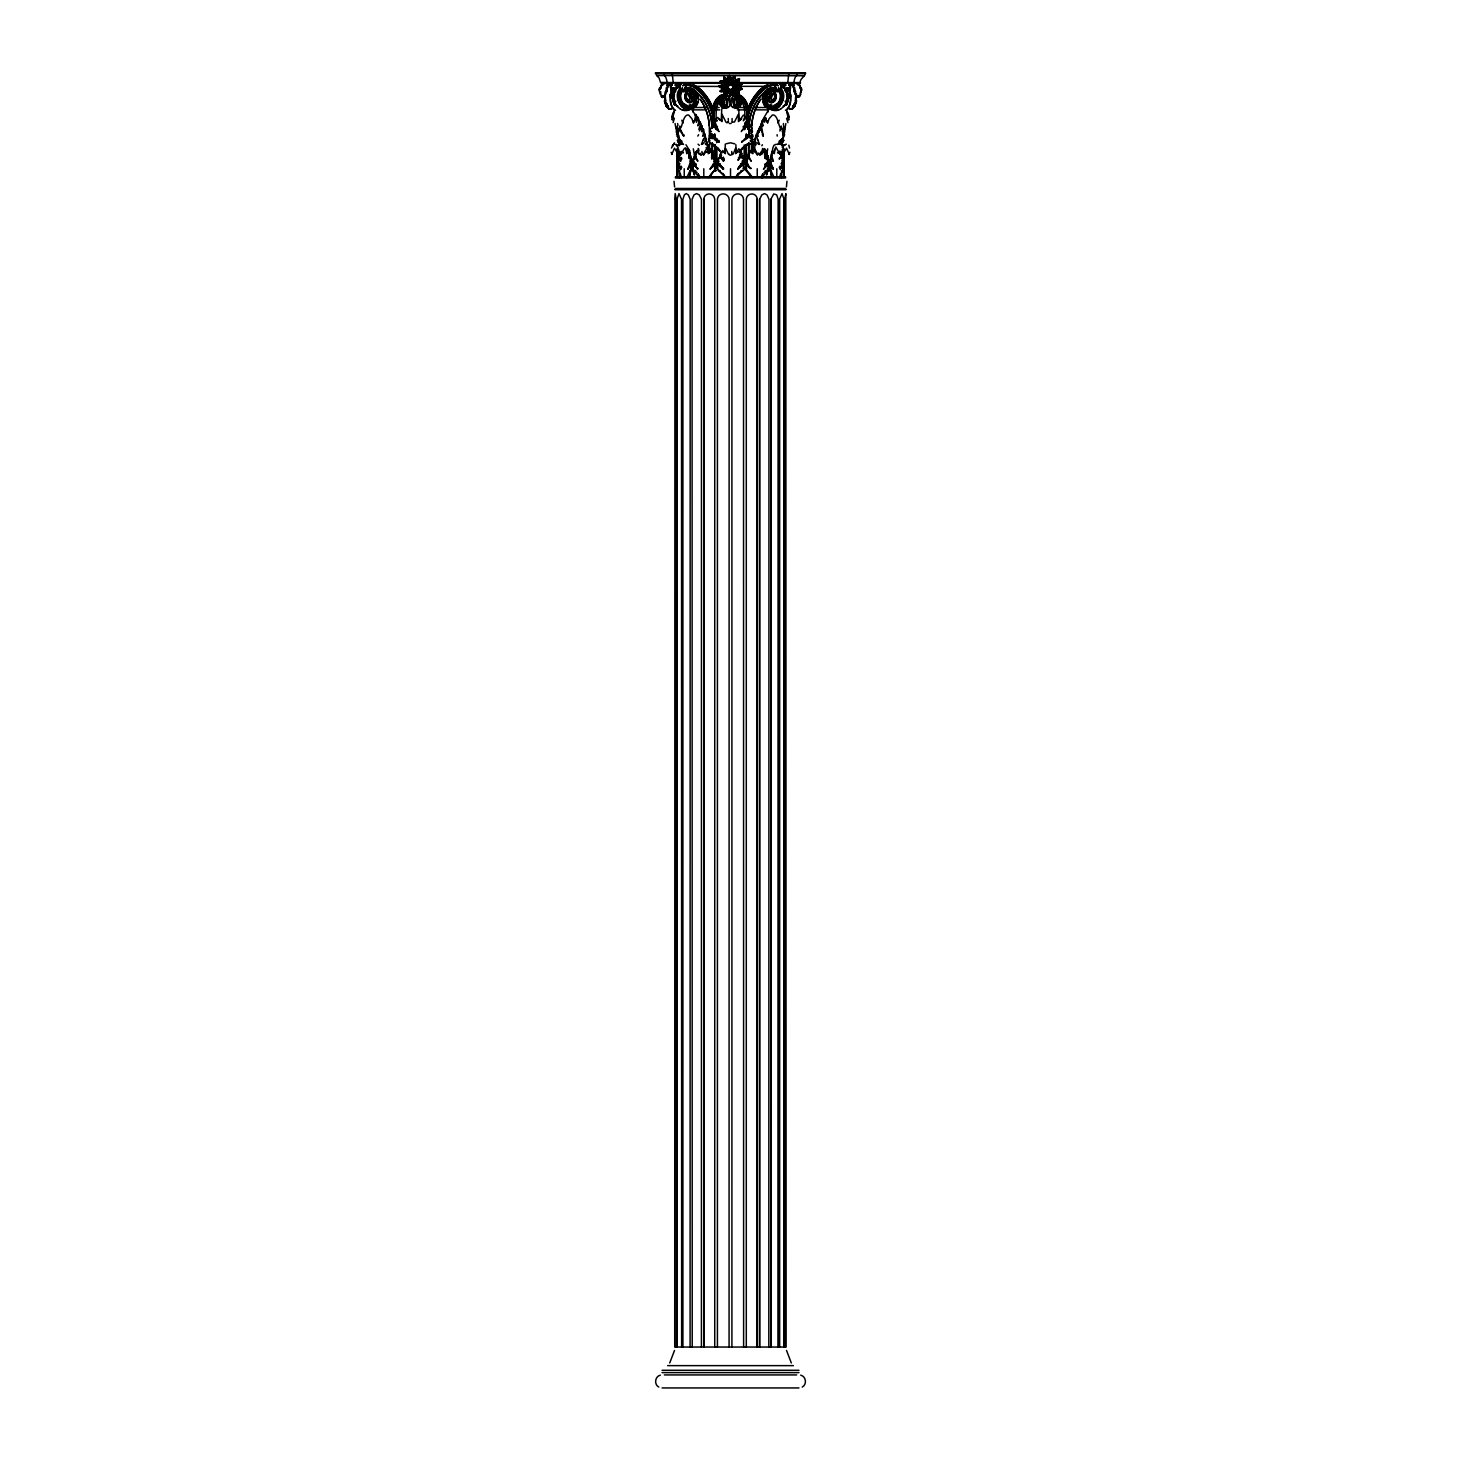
<?xml version="1.0" encoding="UTF-8"?>
<svg xmlns="http://www.w3.org/2000/svg" width="1461" height="1461" viewBox="0 0 1461 1461"><rect width="100%" height="100%" fill="white"/><g stroke="black" fill="none" stroke-linecap="round" stroke-linejoin="round"><path stroke-width="1.5" d="M677.009 170.645L676.991 162.993M679.274 164.947L678.087 164.216L678.671 166.244L677.009 166.298L677.356 169.111M677.228 163.833L676.954 154.227M678.324 161.075L677.356 155.25L677.1 160.637L677.009 149.077M677.977 154.939L677.356 148.785L676.954 153.131L677.009 150.976M677.831 97.686L679.895 89.011M680.516 95.969L681.83 101.74M720.693 120.259L717.68 117.428L716.219 118.944L717.041 120.806L714.265 120.112L715.744 123.655L713.79 122.797M724.619 152.565L722.738 150.593L721.844 151.743C723.067 154.647 720.675 150.593 720.437 153.478L721.533 155.268L720.328 154.629M724.966 152.802L725.295 144.182M731.687 152.857C733.02 160.6 736.983 138.338 735.668 153.715L736.088 152.291M736.435 152.601L738.773 148.785L739.704 149.862C738.152 156.126 739.723 149.186 741.384 151.798L739.503 155.268L740.91 154.227M732.509 122.03L734.463 122.03L738.353 114.287L738.462 121.573L739.12 120.66L738.809 109.666M739.668 120.259L743.448 115.035L744.927 116.46L743.32 120.806L746.443 117.373L747.63 119.035L744.617 123.655L746.881 122.249M784.009 162.993L783.991 170.645M784.046 154.227L783.772 163.833M782.822 156.656L783.991 155.25L783.9 160.637L783.991 149.077M711.58 152.875L711.379 149.077M781.745 164.947L783.863 163.76L783.991 177.566M787.917 122.596L786.566 118.231M787.333 89.998C787.041 90.692 791.862 91.513 790.255 85.359L789.634 84.848M789.269 154.482L789.543 152.857M677.009 152.948L676.991 151.542M735.887 144.749L736.088 152.802M787.388 93.084L786.621 87.806L787.333 91.386M674.745 199.28L675.201 193.582L676.279 199.28L676.279 1347.042M678.89 166.043L677.009 163.76L677.009 177.566M676.973 162.463L677.009 160.253L677.977 161.075M679.036 164.07L678.269 162.993L680.625 169.257L678.616 165.349M688.569 149.077L688.861 152.127L687.656 152.802M687.62 152.108L688.314 148.785L689.355 153.095L689.537 150.556L688.241 153.131L688.076 148.127L685.94 144.749M770.075 161.367L770.696 167.376M771.499 175.996L769.691 166.664L767.39 166.317M677.137 165.513C676.297 162.646 677.776 169.403 677.685 168.563M680.022 154.702L678.835 154.683L679.146 155.962M759.373 131.18L760.377 128.093L761.656 130.979M664.006 96.828C661.815 93.833 664.262 100.225 664.499 95.513M689.482 99.275C689.994 97.832 689.501 99.257 690.377 98.508C684.168 91.13 699.618 91.787 691.108 97.905A3.707 2.374 28.8 0 1 690.487 93.431L692.149 92.427L693.646 93.522M692.185 99.458L691.4 97.43L689.756 98.727M692.24 99.056L692.021 98.07M677.1 166.244L677.046 176.818M712.018 127.144L712.237 112.46A25.202 17.222 75.5 0 1 721.113 95.221M712.584 127.326L712.785 112.698A24.289 16.601 75.5 0 1 721.332 96.079L722.556 95.896M713.278 112.607L713.078 127.217L713.37 112.607A24.161 16.491 75.5 0 1 721.88 96.079M714.21 112.899L714.009 127.472L714.338 112.899A22.974 15.687 75.5 0 1 721.077 97.942C724.857 94.344 728.655 101.448 726.738 104.754M715.927 129.079L716 124.879M716.054 120.752L716.182 112.387A22.883 15.633 75.5 0 1 719.835 100.718M726.957 102.781L725.131 97.869M727.724 102.124L727.341 105.411M781.27 177.347L781.379 173.457M711.817 149.862C709.334 156.911 714.374 146.831 711.489 153.095M744.215 144.895L743.941 164.472L746.078 164.509L746.407 144.986M744.507 129.682L744.526 125.317M745.329 164.509L745.64 144.968M745.548 164.509L745.877 144.986M745.968 138.466L746.041 134.12M746.699 138.466L746.571 134.12M748.434 158.062L748.671 142.922M748.781 136.421L748.963 125.609A45.93 39.776 90 0 1 765.765 90.947L768.687 88.811M748.653 158.062L748.909 142.922M749.018 136.439L749.201 125.609A45.784 39.648 90 0 1 763.135 93.595L768.723 88.427L774.787 87.678M751.356 151.579L751.721 125.609A45.967 39.812 90 0 1 760.743 99.275M764.687 149.077C762.624 160.326 768.961 143.982 762.788 151.341M767.39 168.325L769.819 167.905L769.764 162.993M789.963 90.71L789.524 83.003M677.356 165.075L677.941 166.335L677.959 164.326M701.901 152.492L701.919 151.451M702.631 129.81L701.718 125.518L699.344 130.979M782.073 154.227L781.379 154.939M790.456 85.998L789.963 90.016M779.845 150.94L779.462 153.715L779.334 152.437M788.21 88.829L788.228 87.697L788.812 89.505M673.083 118.578L673.028 112.935M773.399 152.108C771.518 150.52 769.472 157.678 773.38 161.276L772.906 160.637M782.822 151.341C785.032 151.14 783.607 154.245 783.808 148.785M659.203 90.399L659.568 87.788M678.16 160.637L678.16 158.299L678.744 160.637M706.594 143.342L706.649 141.443M783.881 135.033L784.411 134.266M782.658 135.453C787.022 132.312 782.42 139.909 780.247 140.311M675 89.066L674.27 91.075L673.083 90.856M673.667 91.386L673.667 89.998M741.165 99.056C738.389 94.271 732.527 99.019 733.952 103.621M800.518 91.933L800.336 94.655L801.432 87.788M783.991 152.948L784.009 151.542M783.9 162.682L783.991 160.253L782.895 160.947M796.044 97.266L795.916 99.494M771.992 153.168L772.924 150.593M690.651 167.778C691.564 169.933 692.313 162.536 690.56 164.326M783.626 158.299L783.973 156.619L783.863 158.774M782.274 170.773C784.648 171.467 785.16 165.696 782.676 166.244M783.991 155.56L783.9 156.93M677.301 140.347L679.347 144.128C679.182 141.626 677.301 140.256 678.361 139.964L681.995 141.206M677.941 140.092L678.196 142.356L680.68 143.635L679.128 141.808L680.406 140.731M726.793 104.498C721.661 110.269 720.565 99.969 721.88 99.019M788.063 97.796L787.022 103.567M796.135 97.686L795.295 104.023L792.866 106.671L793.433 105.722M724.693 80.885L725.606 80.209M782.183 145.79C781.087 142.356 785.068 146.484 782.384 147.561M784.046 161.349L783.991 158.172M674.27 91.075L674.379 87.806C675.238 94.271 676.151 86.162 676.68 83.624L679.493 83.569L680.57 89.906M676.954 161.349L677.137 158.774M729.569 83.204L729.55 82.254M796.994 96.828C797.761 95.202 800.865 98.8 798.418 95.513M699.253 122.633L700.312 124.751L698.815 129.372M699.563 122.048L701.006 123.381L700.951 126.413M783.991 157.423L783.9 158.482M787.789 117.428L787.972 112.935M687.017 89.468L686.086 91.221L685.045 90.18M695.473 94.015L696.221 101.083M696.696 96.755L695.692 102.544M697.043 98.161L694.541 105.411M733.732 92.372L733.659 90.655M775.079 96.28L774.86 98.033M665.504 100.17L665.449 102.398M671.165 152.273L671.275 152.492M733.988 99.805C730.39 108.096 743.576 107.274 739.65 99.75M677.466 151.67L677.009 150.556L677.192 152.601M775.097 89.833L776.047 87.861L777.142 91.897L779.078 89.34M689.537 150.556L689.775 155.231M694.943 155.962L694.505 154.683L695.801 154.702M716.146 164.381L714.739 164.326M769.417 165.075L768.888 163.687L764.833 166.043M678.214 82.82L680.187 91.112L681.648 91.13L682.36 87.843L683.456 90.454M731.687 152.492L731.742 151.451M740.8 101.631L739.686 105.21M740.07 105.32L741.238 102.526L740.179 99.33M760.158 128.02L759.318 128.988M782.311 158.774L783.644 152.601M664.919 97.704L665.047 95.403M672.151 119.656L674.343 111.456M677.009 161.276L677.064 160.308M789.725 152.492L789.835 152.273M724.035 103.932L724.346 102.033M724.419 102.982L723.085 98.964L719.835 99.056M770.659 160.637L770.878 156.619M689.921 156.656L689.61 153.423M677.192 154.683L677.009 153.076L678.561 157.441M689.884 158.774L690.487 155.25L690.706 159.012L690.816 157.423M685.903 89.833L684.953 87.861L683.858 91.897L681.922 89.34M679.949 152.857L680.589 154.702L684.533 148.218L685.94 149.095L686.725 153.715L687.09 152.437M690.578 165.805L691.363 160.253L690.396 160.947M700.166 154.282L700.239 153.259C698.102 158.555 697.5 142.447 698.997 150.94M732.052 119.948L732.125 118.56M771.645 155.962L772.12 152.163M781.051 163.833L783.48 160.253M784.758 199.28L785.835 193.582L786.128 1347.042L674.726 1347.042L674.909 199.28M678.708 158.774L679.018 156.619L681.721 159.231M662.582 95.513L661.34 96.645L662.29 97.595L662.637 96.024M736.545 102.398L736.709 101.156M736.91 101.795L737.221 103.293L738.609 102.635M767.682 164.947L763.446 169.257L767.609 162.993M796.501 95.513C798.564 99.202 795.551 96.042 795.588 93.833M678.361 138.138L678.525 135.015L678.817 137.188M801.212 88.811L800.464 87.806M788.666 119.948L786.657 111.456M692.642 168.271L692.423 170.079L694.121 170.773M749.895 151.013L749.456 152.875M753.346 147.488L752.579 150.903M761.144 152.492L761.218 151.451M771.518 99.275C771.7 98.179 770.02 98.599 771.171 98.709C775.17 88.409 761.893 94.435 769.892 97.905A3.707 2.374 -28.8 0 0 770.513 93.431L768.851 92.427L767.354 93.522M782.384 152.492L782.457 151.451M783.059 164.326C786 166.864 782.95 161.988 782.11 166.043M689.245 150.556L688.642 155.268L689.336 154.227M783.991 150.976L783.973 152.163M720.109 101.649L720.602 99.841M722.647 101.083L722.793 99.878A1.863 1.26 -45.4 0 1 721.533 102.763L724.291 102.58M748.361 155.962L748.342 154.391L749.511 155.268L748.507 153.478C748.781 150.647 750.753 154.629 749.73 151.743L750.516 150.593L751.538 152.108M683.109 121.701L682.981 123.181L681.812 120.204M696.002 157.642L694.359 156.619L693.938 158.445M747.521 158.774L746.443 158.92L746.534 161.331M677.192 199.28L677.192 1347.042L677.009 199.28L678.981 193.582L681.52 199.28L681.648 1347.042M686.889 89.833L684.789 83.003M754.68 147.524L755.209 144.511M677.941 168.307L677.977 166.244M703.362 129.098L703.161 134.923M701.572 131.709L703.49 129.061L704.732 135.015L702.558 136.257M795.788 102.215L795.88 101.229M729.769 84.72L729.696 82.948M755.246 152.181L753.967 151.159L754.68 147.999M689.683 154.702L690.103 153.076M782.53 146.21L782.329 144.438L780.393 144.018M674.051 181.31L674.562 186.898M795.551 102.398L795.661 99.293M789.543 94.527C783.9 96.554 793.506 96.992 788.337 94.782M705.773 140.731L705.115 134.083L704.732 135.015M801.176 92.08L800.665 91.258M660.482 91.933L661.376 96.463M690.322 167.376L691.254 162.993M723.688 78.072L724.346 77.196L727.633 79.844M783.315 124.97L783.461 123.473M754.552 144.164L753.529 143.817L753.2 147.177M699.801 123.418L700.203 121.793M735.267 79.935L735.376 78.967M794.053 88.902L793.086 84.391L790.711 83.715M685.866 96.298L687.218 92.773M686.323 95.988L686.396 97.759M713.498 163.833C715.013 163.248 717.406 158.939 714.429 160.947M733.385 101.138L734.573 106.963M762.405 98.07L763.592 93.212M766.459 105.411L764.304 101.119L764.304 96.755M764.779 101.083L765.527 94.015M764.596 98.07L767.244 92.098M766.769 163.833L769.016 160.253L767.5 160.947M764.998 164.801L769.253 161.514L769.143 160.253M781.507 85.815L781.051 89.377M731.523 93.449L731.596 92.408M782.694 161.075L783.151 157.313M732.436 83.24L800.409 83.24C798.93 78.803 805.541 76.666 805.486 73.05L655.386 73.16L656.72 75.406L804.28 75.406M759.391 128.568L759.757 126.961M770.458 158.299L770.02 161.075L771.061 161.349M771.426 155.323L771.572 154.391M783.461 84.848L785.269 90.436L786.365 89.815M679.475 145.534L680.095 144.347M777.544 90.454L778.64 87.843L779.352 91.13L780.813 91.112L782.786 82.82L781.507 83.569L780.43 89.906M782.767 133.535L784.557 127.764M783.699 132.038L782.694 134.923C784.959 134.138 786.146 126.833 782.822 130.047M728.035 92.025L727.907 93.047L729.861 89.888L729.569 90.929M788.027 99.366L787.442 102.343M678.726 149.552L679 154.062M695.783 154.391L695.253 153.478C695.326 150.593 698.267 154.665 696.477 151.743L696.751 151.013M739.978 100.115C736.654 98.124 742.279 101.485 739.832 103.859M742.553 164.947L737.641 169.257L742.462 162.993M795.113 92.5C795.734 98.544 794.053 89.139 792.903 85.596L790.675 85.03M692.532 166.244L692.642 170.079L697.134 172.544M739.43 79.844L738.736 78.876L735.23 80.702M748.142 155.323L751.283 161.276L747.612 156.619L746.644 160.637M758.953 153.222C757.455 158.865 752.817 138.85 752.835 153.715L751.52 150.647L752.452 145.369L753.931 144.182M676.699 129.098L676.206 131.874L678.306 134.923L677.301 132.038L678.196 130.723M676.443 127.764L678.233 133.535M712.931 150.976L712.311 154.939M712.53 150.556L713.242 152.62L711.525 155.268L712.749 154.227M677.027 128.057L677.301 126.03M688.606 168.508L687.747 169.257L690.14 162.993M785.58 125.372L785.068 128.331L784.046 127.527M734.499 81.524C733.824 86.674 745.859 71.79 734.901 82.802M768.815 99.458L769.947 93.34L771.682 93.066M769.381 98.216L771.244 98.727M696.166 158.391L694.158 156.619L694.578 158.774M784.082 167.905C782.731 163.194 784.941 167.832 782.658 167.997M767.299 98.855L768.778 97.029A3.707 2.374 -28.8 0 0 769.399 92.554L768.851 92.427M768.87 99.147L769.6 97.43M782.877 160.637L783.644 157.039M659.769 89.267L661.523 84.391L664.938 83.715M674.598 90.18L674.215 90.911M727.779 79.095L727.87 78.127M794.766 87.788L794.455 92.116M685.026 89.852L684.643 91.55M782.183 131.709L784.849 129.298M783.023 152.875L783.644 151.013M726.975 102.763L726.391 104.717M726.08 106.306L727.304 102.215L725.569 97.595M676.954 155.268L677.027 153.478L677.776 154.702M689.519 175.996L691.345 169.111L691.528 170.627M731.596 154.282L731.742 153.259M748.781 157.788L748.525 154.702M679.639 130.12L683.73 136.092L683.931 134.722M714.192 164.947L709.936 169.257L714.1 162.993M723.743 94.234L723.98 92.7M663.55 95.622L663.349 96.828M677.959 168.563L680.406 173.95M749.511 136.494L741.64 142.228L749.365 133.901M782.439 97.65L781.58 101.412M783.534 167.631L783.224 166.244M674.525 1350.421L669.722 1362.967M678.58 95.695L679.475 91.824L678.872 93.741M680.534 96.006L681.228 92.956M694.833 120.24L695.655 114.506M760.98 153.076C762.478 158.939 763.756 142.356 762.039 150.94M797.176 97.339L797.505 96.024L798.108 97.339M774.896 149.771L775.901 146.94M693.701 99.293L691.236 102.617M755.921 135.27L755.227 140.731M758.643 132.677L759.099 130.011M724.802 91.806L725.642 93.248M724.912 104.443C720.766 103.877 725.277 98.727 721.022 100.115M783.534 155.323L783.224 154.702M733.787 82.364L732.308 85.249M737.878 102.672L737.933 100.772M740.398 102.818C737.202 96.499 741.33 104.717 737.732 105.63M660.536 87.806L659.788 88.811M665.522 100.535L665.339 99.293M694.925 154.629L695.966 155.268L695.052 153.478C695.162 150.666 697.408 154.574 696.258 151.743L697.043 150.593L698.248 151.341M701.627 131.18L701.061 125.756M731.888 122.322L732.144 120.989M738.353 101.667L737.403 104.224L736.435 103.128M728.035 80.812L726.701 82.492L723.104 81.159M727.304 103.402L727.012 99.805M755.063 138.083L755.191 139.361M665.54 98.398L665.303 103.201L668.134 106.671L667.567 105.722M693.555 99.914L693.226 101.01M783.863 154.939L783.808 153.076M755.027 142.849L754.935 140.731L753.803 143.872M766.167 120.24L765.728 117.793L764.651 122.194L762.77 120.167L760.944 124.514M675.731 90.436L677.539 84.848M762.258 177.676L762.971 173.932M766.55 155.049L767.719 148.821M689.811 153.076L688.734 157.441M736.709 101.795L737.184 99.951M770.951 199.28L770.951 1347.042L770.86 199.28L773.727 193.893L776.686 194.861L778.129 199.28L777.946 1347.042M681.575 153.715L681.684 152.437M728.016 81.067L730.591 81.122L731.632 79.15M731.523 80.026L731.924 78.529M723.962 103.11L724.09 101.795M724.656 102.69L722.282 105.101M667.111 90.272L666.636 91.824M774.604 97.759L774.677 95.988M775.7 98.362C777.562 93.212 771.682 87.094 766.623 90.253M741.64 142.228L741.841 141.242M781.799 166.28L783.717 160.253L782.311 160.947M691.564 166.298L690.651 166.244M733.751 92.134L732.381 94.928L729.788 92.226M690.962 166.39L691.455 163.76M755.41 144.128L755.191 140.786M681.356 168.508L680.625 169.257L680.607 168.271M725.131 84.628C726.774 82.254 716.986 78.931 721.131 83.387M711.361 126.979L711.854 127.856L712.311 125.427L717.004 128.915M736.015 88.445L736.18 87.368L741.896 88.39M734.426 90.545L739.193 93.668M747.21 161.349C743.905 160.18 747.722 165.312 748.58 166.28M795.715 100.444L795.46 98.398M788.228 87.697L787.917 91.075M780.32 143.635L782.311 142.995L783.553 140.274M782.439 141.096L781.653 144.128L783.699 140.347L781.909 141.242M671.731 154.482L674.471 148.218L677.356 153.021M719.232 100.097L719.469 104.242L722.245 107.694M720.821 99.33L719.725 101.813L720.93 105.32M721.259 101.375L721.825 100.279M691.345 161.514L691.035 157.313L690.359 160.637M724.82 92.043L725.514 90.29M782.53 157.934L782.274 160.637M774.257 90.162L775.06 87.057M665.412 93.833C663.294 102.106 667.129 89.505 668.097 85.596L670.325 85.03M733.586 100.024L733.331 101.156L735.029 96.956L738.316 95.075M735.431 97.595L733.714 102.233L734.92 106.306M733.824 101.229L734.061 100.243M776.083 89.742L776.047 87.861M671.841 154.062L671.457 152.857M665.303 93.175L665.906 90.929M673.247 94.6L674.836 90.29M783.973 167.631L782.329 168.161L783.973 170.079M701.371 144.493L703.453 139.032M714.995 167.778L716.657 167.339L714.886 165.805M731.084 84.628L732.582 78.31L733.075 79.113M720.602 102.818L721.35 99.75M721.844 102.233L723.268 105.63M721.606 102.471L722.556 99.841L721.716 100.261M748.726 154.939L748.525 152.601L749.548 153.095M761.053 152.857L760.871 154.282M676.954 127.527L675.932 128.331L675.42 125.372M678.342 166.244L678.361 167.997M723.834 93.577L725.131 91.02L720.529 91.477M671.457 148.054L674.471 142.794M672.17 73.05L673.32 83.35M671.768 117.428L672.644 114.068M681.648 91.13L682.305 89.011M713.698 158.445L714.192 155.25L711.598 158.391L713.899 153.368M767.956 156.418L766.459 158.774M787.68 83.35L788.83 73.05M673.101 90.418L672.772 87.697L672.188 89.505M690.012 170.773L691.4 170.188M696.203 166.043L692.751 164.216L692.916 167.997M757.839 134.923L758.825 130.979L759.428 131.709M798.473 96.408L799.404 95.896M679.274 157.788L680.899 160.637M673.083 91.075C672.626 89.468 669.357 90.838 670.983 83.606L671.476 83.003M672.115 117.3L674.051 110.999M764.103 96.736L764.669 95.422M761.382 126.906L762.368 124.769M686.25 96.024L687.601 93.76L690.14 92.974M694.212 121.847L694.906 119.437M690.268 173.457L689.099 177.347M739.266 103.165L738.389 104.699M727.888 78.364L728.363 76.593M783.041 131.8L783.242 133.535M782.639 138.138L783.352 136.238M729.459 154.282C728.181 157.167 724.035 140.128 725.368 153.715L725.131 152.437M679.182 128.057L679.767 126.03C681.703 133.718 682.159 113.702 688.606 114.999L691.93 118.725L693.464 123.181L693.847 120.77M786.438 186.898L786.949 181.31M763.299 118.816L769.29 108.607M788.301 95.002L788.21 95.969M785.379 125.262L785.89 123.509M659.842 89.066L660.244 87.697M688.551 148.785L688.149 152.656M729.952 105.192L729.605 98.344L726.007 94.545M767.682 171.138L766.514 175.064L768.23 169.275M741.878 84.19L740.745 83.094L735.394 83.24M737.75 103.603L738.061 102.325M739.394 103.092L738.755 104.151M740.435 103.421L739.321 104.991M779.443 177.566L780.631 173.95M773.928 152.437L774.293 153.715L775.079 149.095L776.485 148.218L780.43 154.702L780.904 153.222M739.193 80.629L739.449 79.131L737.988 79.369M681.703 89.961L682.36 87.843M776.887 91.367L777.782 91.002C784.685 91.787 779.9 110.36 770.203 105.594C766.678 104.041 764.98 99.713 766.13 96.116C766.021 93.157 772.887 91.623 768.176 94.545M660.354 88.464L661.176 86.327M689.957 158.445L690.359 155.25M782.822 99.896L781.215 103.914M786.128 102.654L787.187 95.641L786.091 91.002M673.083 122.596L674.434 118.231M733.605 92.883L732.947 94.709M729.587 82.473L730.701 80.045M674.909 91.002L673.831 95.677L674.872 102.654M702.01 154.282L702.339 153.259L703.198 154.482L706.905 148.218L708.895 151.853L707.343 145.296L705.791 144.511M703.307 135.453C705.718 132.294 704.695 139.197 703.344 140.311M721.168 103.859L721.862 99.421L721.46 102.8M739.248 99.476L736.892 101.101M705.261 143.854C705.152 144.091 709.863 143.744 707.855 147.378M725.496 90.509L725.46 88.573L720.328 91.55M713.936 154.008L711.416 157.441M767.135 153.368L764.87 156.656M666.289 90.399L666.234 87.788M724.985 91.294L727.505 88.208M727.815 93.76L728.455 92.171M693.537 160.947L692.642 162.116L694.267 163.833M761.126 123.966L759.318 129.883L757.492 131.289L758.825 130.979M722.647 87.861C719.086 85.286 726.829 84.3 728.455 85.468M788.319 100.444L787.789 101.96M728.473 122.322L728.327 120.916L727.067 122.87L725.898 122.03L722.008 114.287L721.898 121.573L721.515 119.875M793.816 104.425L794.181 103.804M794.035 104.498L795.241 103.11M795.387 104.115L795.77 99.275M794.711 105.74L795.387 103.914M758.442 136.257L756.268 135.015L758.003 130.668M762.058 124.733L763.117 125.847L762.441 122.706L763.592 120.478M692.751 164.216L692.66 166.006M779.681 168.508L780.393 169.257L782.402 165.349M795.387 102.946L795.003 104.005M672.023 88.902C669.668 95.586 668.882 104.717 674.325 110.105M672.297 89.03C670.015 95.677 668.846 106.032 675.566 110.397M673.612 93.084L675.457 89.377M724.565 103.128L723.725 104.334L722.647 101.667M678.708 160.947L678.141 162.116L679.968 163.833M677.557 133.627L677.74 130.906M699.856 123.728L698.248 117.483L696.349 122.194L696.696 118.067L695.126 114.707M698.248 117.483L698.048 119.455M756.524 135.015L757.656 140.311M693.281 101.393L692.952 97.138A3.506 2.246 28.8 0 1 690.56 94.381A3.506 2.246 28.8 0 1 692.313 92.481M693.464 101.448L693.372 100.937M696.057 101.046L693.829 105.046M698.194 101.558C696.733 109.52 685.666 112.333 680.789 105.74M741.969 88.938L736.18 87.623L741.75 84.19M728.108 77.597L729.167 75.333L730.19 76.629M731.614 92.646L733.294 91.276L735.267 93.577M718.502 164.947L723.396 169.257L718.575 162.993M738.919 81.396L739.211 80.392M774.677 97.759L774.184 98.709M774.933 98.033L774.184 99.512M660.573 88.902L661.066 87.55M686.816 177.566L690.286 170.188M732.162 100.024L732.838 98.526M733.623 100.17L734.518 97.942M703.581 155.213L706.083 151.341M763.61 119.272L765.527 117.702M714.502 161.331L715.433 159.432M671.64 154.282L672.042 153.259M783.753 165.458L783.078 166.244M772.376 151.013L771.664 153.095L771.755 152.163M762.77 120.167L762.131 121.172L764.432 118.268M687.2 152.948L687.766 151.542M768.924 167.504L770.294 163.979M770.312 168.271L771.006 170.773M779.188 120.204L778.019 123.181L777.891 121.701M713.516 158.774L715.123 157.313L714.392 160.637M766.039 159.012L768.614 157.313L767.372 161.349M678.744 170.773L677.1 168.271M698.961 124.039L697.883 125.847L698.888 121.281L697.591 117.72M687.747 169.257L690.195 164.947M680.077 154.282L680.479 153.259M704.75 141.242C706.047 138.485 707.343 143.251 705.59 144.128M706.32 141.388L706.065 139.964L707.197 143.872M685.392 90.947L685.209 89.468M719.25 100.17L719.835 98.946M720.017 100.572L720.876 99.421M688.843 158.391L690.213 155.25M738.645 83.825C738.609 80.83 733.093 83.514 731.888 84.957M692.952 160.838L696.039 164.801M718.903 86.546L722.026 85.122L724.802 85.852L722.172 88.993M780.594 173.95L782.968 170.188M666.6 92.153L666.691 89.176M737.969 159.797L742.115 153.368L740.179 154.702M739.284 103.713L738.846 104.443M675.749 101.156L673.886 102.434M675.037 103.347L674.178 104.717M782.53 147.945L783.662 145.369L786.365 144.182M709.169 137.133L710.229 138.338L709.297 135.526L712.475 136.896L718.739 142.228L710.85 136.494M723.067 100.772L723.122 102.672M773.983 89.468L774.914 91.221L775.955 90.18M659.514 88.811L662.637 83.606M682.981 91.55C682.543 87.715 679.219 95.403 680.041 97.558C680.187 100.718 681.885 103.895 684.752 105.429C691.637 109.338 698.942 98.983 693.5 93.467M764.468 95.403L766.24 92.938M798.363 96.024L797.669 97.339M782.402 157.806L783.023 154.939M690.03 158.482L691.035 157.313M765.4 91.952L765.874 91.039M731.34 94.581L730.19 96.481M738.572 82.108L738.937 81.177M694.231 102.38C699.49 98.8 688.715 89.322 692.824 94.545M734.043 99.64L734.81 98.307M714.63 157.131L713.808 159.012L715.598 157.952M660.354 87.952L661.285 85.998M729.514 106.087L729.989 105.119M758.569 129.773L759.556 127.783M666.545 89.011L668.572 85.615M673.137 93.924L673.558 92.92M779.17 101.74L780.484 95.969M785.105 104.717L786.109 102.599M725.24 90.582L726.72 88.847M733.659 83.113L732.746 84.336M786.511 104.608L787.114 103.402M793.999 107.164L794.802 105.594M795.204 103.475L793.944 105.539M679.657 88.92C671.64 98.8 685.41 116.387 695.6 106.233M680.954 89.979L679.164 97.595L681.903 104.498M681.246 93.029L681.922 91.586M711.69 173.457L709.571 177.347M709.462 152.656L711.087 148.785L709.498 152.108M764.413 148.785L762.752 152.108M771.244 156.619L771.043 158.391M680.388 84.848L678.141 83.715M712.548 156.491L711.635 157.751M711.817 159.231L714.027 155.56M720.255 90.673L721.515 91.897M782.238 143.215L780.904 144.347L782.219 144.749M701.718 125.518L701.463 128.093M766.294 154.227L765.254 154.939M775.791 89.468L775.608 90.947M721.077 98.234L722.885 97.102M729.824 81.743L732.911 77.323M665.485 96.956L664.39 101.156L666.143 106.306M672.334 96.554L672.571 95.312M780.558 156.656L782.329 153.368M780.996 157.441L782.384 153.076M694.943 103.895L696.002 102.489M695.765 103.676C693.464 109.411 685.903 112.661 680.479 109.137M696.787 104.955L698.632 99.823L697.408 93.212M761.82 177.566L767.865 170.188M672.517 146.082L673.375 144.548L672.334 145.753M714.502 168.307L716.146 167.978M774.494 98.252L773.216 99.567M738.645 104.407L737.476 104.425M710.539 175.996L713.498 171.467L715.853 170.645M783.9 160.947L782.292 161.075M690.706 166.006L691.601 165.075M781.087 158.391L782.84 155.25M689.939 163.833L691.309 160.253L689.976 161.349M765.071 155.268L766.55 152.62L765.856 150.556M741.293 131.618L748.817 121.135L745.694 122.888M708.329 177.566L714.356 170.188M705.809 139.361L705.937 138.083M713.315 153.423L712.511 154.702M761.546 175.996L762.715 174.06M782.548 155.25L779.297 159.231M784.119 128.988L782.585 131.18M697.792 136.092L698.632 134.722M738.17 173.457L735.632 177.347M659.824 92.08L659.24 89.176M767.153 120.77L767.536 123.181L769.07 118.725L772.394 114.999C778.841 113.702 779.297 133.718 781.233 126.03L781.818 128.057M729.13 84.811L724.912 79.935L724.82 81.779M712.457 166.28L715.616 161.915M779.206 158.464L779.845 157.441M679.475 178.242L678.89 171.467L677.137 170.079M737.275 100.042L737.988 99.074M736.965 100.791L737.988 99.622M742.17 161.349C747.155 155.487 739.029 160.801 743.065 156.418L742.553 155.25L738.079 160.217M738.152 84.592L738.755 82.857L734.627 83.204M741.75 84.409C742.389 82.145 734.536 82.912 736.362 85.889M767.993 155.651L764.87 158.391M783.224 166.006L783.534 164.216M782.53 158.482L783.388 157.313M691.765 92.755L689.318 93.066M675.658 101.886L673.521 102.142M724.254 92.335L726.683 90.272M762.496 152.948L763.5 151.542M738.59 81.889L737.659 83.222M709.005 152.948L709.991 151.542M735.778 177.566L742.754 170.188M782.384 138.43L783.005 137.498M765.016 94.198L768.194 91.44M736.892 175.996C738.462 170.681 747.448 170.791 743.503 167.778M794.017 105.594L794.93 104.023L794.09 104.991M794.857 106.306L796.61 101.138L795.514 96.956M673.539 93.102L675.219 91.239M761.784 145.735L762.441 144.749M731.048 95.166L729.715 96.974M777.435 144.493L781.854 139.032M768.413 165.805L769.381 163.76M779.188 167.376L780.119 166.043M734.408 98.344L735.139 97.029M769.545 168.325L770.678 168.307L769.728 164.947M663.842 73.05L664.591 75.607A9.113 6.447 -90 0 1 666.946 82.583L667.02 83.35M793.98 83.35L794.053 82.583A9.113 6.447 -90 0 1 796.409 75.607L797.158 73.05M767.171 155.56L765.053 157.642M767.208 154.647L764.687 157.441M767.098 158.445L767.829 155.651M738.152 90.801L738.663 89.578M778.348 102.873L779.17 101.667M779.097 104.498L781.854 97.595L780.046 89.979M780.74 103.019L777.033 106.726M783.79 106.543L785.087 104.644M737.622 85.341L738.17 84.409M665.321 94.508L665.321 91.586L666.307 91.769M738.243 167.723L744.288 160.253L742.462 161.075M726.409 104.644L724.236 105.941M726.975 105.539L725.405 107M726.427 106.963L727.615 101.138M727.067 106.306L724.437 108.077L721.515 107.146M729.55 106.014L728.308 107.438M766.879 158.774L768.249 157.423M691.82 100.298L690.596 101.357M786.621 104.407L783.26 106.069M792.519 106.562L793.213 105.63M794.875 106.251L792.282 109.045M767.5 93.467L765.71 97.704L766.769 102.38M770.55 95.878L771.773 94.728M770.732 96.061L771.883 94.983M675.968 88.902L680.844 84.336M675.968 89.03L680.771 84.519M681.922 91.678L682.835 90.345M726.172 92.244L723.925 95.257L725.259 94.947M690.761 166.244L691.455 168.636M712.219 167.376L715.744 163.687M714.739 162.993L713.461 164.07M766.641 153.423L765.254 154.702M736.563 152.948L737.714 151.542M738.609 90.545L738.17 88.975M702.522 144.237L704.184 142.374M767.792 160.637L768.76 159.432M679.073 158.482L679.84 159.012L679.018 156.619M782.183 163.833L783.023 161.075M738.992 93.76L739.211 92.226M736.088 104.443L737.951 101.101M720.657 90.144L720.2 91.386L725.46 88.573M743.375 165.805L744.562 163.76L739.01 167.376M725.807 83.167L724.272 84.975L721.606 83.788M740.179 105.375L737.275 107.292L734.883 106.233M707.873 144.749L709.681 152.127L708.22 153.715L707.891 149.497L706.32 147.999M742.334 130.23L749.511 123.619L750.351 125.171C745.676 132.038 750.57 123.765 751.958 128.367L748.89 131.727L752.324 130.248L752.433 131.928L746.279 136.293M774.22 101.046L775.115 99.841M762.624 120.715L763.391 119.784M776.211 83.003L774.111 89.833M721.697 101.686L722.446 99.786M740.435 151.177C742.042 144.383 751.849 145.516 753.2 142.027L750.132 140.95L751.045 140.256M740.508 150.921L746.717 144.694L749.84 143.452M724.254 104.078L723.012 104.297M724.254 103.841L723.25 104.882M786.438 94.728L787.789 93.522M794.711 92.116L795.679 91.586M721.697 87.185L724.272 85.395L727.505 85.596L725.204 83.332M727.724 89.797L724.912 93.285L727.724 90.016M741.713 89.304L741.202 87.843L736.362 85.669M727.651 93.467L725.953 94.928M714.977 166.006L716.274 165.075M746.041 168.271L745.895 170.079L747.393 170.773L746.041 170.188M739.923 156.491L738.426 157.751M734.792 81.213L737.202 79.369M779.882 129.372L781.051 128.057M781.964 164.07L782.822 162.993L780.393 169.257M732.399 78.163L734.116 76.209M732.673 84.263L733.86 83.259M779.79 130.979L782.092 128.586M670.909 96.28L672.444 96.481M769.454 167.978L768.523 167.778M739.905 120.569L741.731 118.688M734.993 94.545L731.358 98.362L731.048 105.192M734.956 97.577L735.869 96.28M735.394 97.631L736.764 96.408M735.869 97.869L734.043 102.781M764.45 155.231L766.24 150.976M750.844 137.626L750.132 138.338L753.054 136.677L752.762 134.923L745.968 137.937M678.872 129.591L677.703 129.591M765.473 90.856L762.295 98.051L764.213 104.955M765.893 93.194L767.098 92.043M731.139 80.355L728.455 80.647M799.66 96.645L800.646 94.508M679.785 155.158L679.055 154.629M674.014 92.408L675.767 91.294M797.304 95.896L795.843 96.517M659.897 92.5L659.422 91.678L660.81 91.769M729.313 91.459L725.606 93.449M789.05 84.848L792.574 83.715M778.366 102.781L776.321 104.535M779.097 104.425L773.417 107.676M780.211 105.74C775.334 112.333 764.267 109.52 762.806 101.558M783.79 106.434L780.466 109.265M689.61 99.293L688.35 99.713M692.843 101.284L689.72 102.8M741.202 84.793L737.148 86.199M738.189 82.51L737.02 83.533M740.563 166.39L741.658 165.349M745.311 125.262L742.882 126.943M739.284 105.868L738.079 106.726M763.902 172.544L767.244 170.426L769.545 170.627L768.048 168.307M726.117 106.233L723.725 107.292L720.821 105.375M663.495 97.339L664.572 96.992M692.697 106.069L693.975 105.119M733.532 76.995L734.737 75.954L735.321 78.419M773.8 100.078L772.084 101.101M774.604 100.48L772.011 102.398M778.877 144.237L781.306 142.374M692.313 88.811L695.235 90.947A45.93 39.776 -90 0 1 712.037 125.609M662.892 97.339L663.495 96.024L663.824 97.339M786.036 105.192L783.443 105.831M786.675 110.105C792.118 104.717 791.332 95.586 788.977 88.902M737.038 85.815L734.006 86.729L736.399 86.382M713.826 161.349L715.543 160.253M671.366 84.848L671.037 90.71M720.748 102.325L720.894 102.398A1.863 1.26 -45.4 0 0 722.063 99.567L721.807 99.622M723.268 100.718L724.455 102.398M783.297 129.591L782.128 129.591M737.44 99.421L738.353 98.599M768.139 164.326L769.052 163.687M787.479 102.142L785.342 101.886M725.058 90.947L722.318 91.769M720.036 98.91L721.186 97.997M746.334 138.411L748.087 137.024M793.907 106.306L793.232 106.708M794.236 106.963L792.045 108.151M705.754 152.181L708.895 151.853M721.624 89.413L724.145 87.66M802.253 1387.073C807.184 1384.48 806.107 1376.39 800.683 1375.148M672.334 108.552L668.59 108.844M735.577 96.919L737.038 96.006M735.833 97.924L737.001 97.175M777.508 152.93L780.959 151.853M673.211 144.676L674.434 143.762M762.952 87.459A50.204 43.483 90 0 0 748.288 108.004A50.368 43.629 90 0 1 762.971 87.331L768.249 83.934L772.504 83.332M766.97 162.993L764.925 164.07M783.735 145.735L785.068 144.749M795.679 94.508L796.482 93.906L796.409 96.645M765.509 91.057C773.015 83.569 781.416 99.531 772.084 102.654L770.495 102.526M727.194 93.979L725.24 95.184M739.083 104.06L737.915 104.261M767.847 160.947L768.851 160.253M734.901 89.888L737.659 90.308M714.995 170.188L713.68 170.773L716.237 170.627L714.995 168.271M777.416 103.694L774.02 105.302M776.503 106.562L777.873 105.63M734.7 80.903L732.618 81.104M737.659 105.557L738.718 105.101M739.485 107.146L736.49 108.151M738.755 107.694L741.512 104.242L741.768 100.097M789.05 84.811L793.049 83.715M748.142 128.294L748.726 127.929M729.733 96.718L728.363 96.042M682.597 85.615L686.396 83.679L690.724 83.587M682.78 85.761L686.542 83.861M741.695 89.084L740.764 89.742M783.114 165.696C782.292 165.97 784.612 166.718 784.046 168.307M760.469 155.158L759.483 155.158M691.4 106.854L695.272 103.822L690.067 109.392L682.36 109.959M693.354 106.105L688.569 107.767L690.523 107.329M722.063 95.458L724.4 94.435M722.191 95.531L724.546 95.166M675.457 84.519L676.735 83.734M676.279 88.573L677.32 87.843M715.945 165.458L715.159 166.317L716.474 167.905M774.02 100.992L772.686 101.631M701.554 155.158L700.568 155.158M671.622 94.472L671.238 96.481M671.019 95.951C672.644 92.353 670.398 96.536 672.717 96.682M739.266 102.288L738.134 102.544M724.985 107.091L726.026 106.616M728.363 107.347L725.131 107.913M739.832 98.179L736.618 100.718L736.965 103.932M742.937 168.307L745.201 167.339L743.229 166.244M782.676 134.522L784.557 134.321M708.421 150.903L708.475 151.889M731.084 155.158L729.952 155.158M686.433 90.838L685.501 90.856M732.144 78.711L733.349 79.99M750.607 138.229L753.766 139.672L750.57 140.767M738.444 95.896L739.668 96.079A24.216 16.546 -75.5 0 1 748.087 112.698A48.578 42.077 90 0 1 766.915 86.455L773.07 85.359M771.225 85.432L767.609 86.583A48.45 41.949 90 0 0 748.927 112.753M769.399 85.889L767.737 86.692A48.304 41.839 90 0 0 749.109 112.789M775.499 90.856L774.567 90.838M690.359 168.307L691.491 168.325M678.817 145.79L679.292 144.511L678.068 145.169M778.183 152.181L780.685 151.725M767.482 91.623L769.198 90.984M717.223 167.504C716.547 170.645 723.633 172.8 725.259 177.566M732.655 85.56L738.755 82.857L732.655 85.779M731.103 123.491L729.276 123.491M781.124 170.773L783.9 170.316M785.434 110.397C792.154 106.032 790.985 95.677 788.703 89.03M788.666 108.552L792.41 108.844M775.535 107.383L777.069 106.635M765.235 103.676C767.536 109.411 775.097 112.661 780.521 109.137M688.588 91.623L689.574 91.148M736.691 107.566L732.637 107.347M737.458 107L738.481 106.799M728.071 92.445L726.464 93.029M766.075 165.349L767.043 164.947M766.915 170.773L769.18 170.645M660.354 1375.148C654.93 1376.39 653.871 1384.48 658.783 1387.073M767.226 170.188L765.144 170.773M741.494 89.212L739.996 89.998M734.335 76.319L732.618 81.341L731.504 79.771M666.91 85.761L668.061 85.304M673.649 93.997L672.9 93.358L674.27 94.198M685.099 86.089L686.834 85.414M689.19 105.009L690.377 104.717M689.976 107.402L691.93 106.799M678.415 131.18L677.959 130.011M677.429 136.22L677.082 134.083L678.726 137.425M708.348 147.196L706.32 147.524M740.544 164.07L741.677 163.632M661.76 85.596L662.874 85.176M696.422 116.533L695.783 114.451L697.39 119.272M677.137 136.348L680.753 140.311M678.251 145.096L680.607 144.018M679 144.676L678.762 143.215M725.825 90.856L727.888 91.294M738.371 90.509L734.627 90.783L732.673 89.285M708.822 139.891C708.128 144.31 716.109 145.004 719.853 150.921M787.114 102.434L785.251 101.156M666.764 85.487L671.95 84.811M729.295 82.547L724.236 80.958M677.557 105.831L674.964 105.192M677.74 106.069L674.379 104.407M671.311 108.991L669.503 109.246M779.005 141.206L783.699 140.347M745.95 166.244L745.64 167.997M750.223 168.508L746.936 162.993M720.565 87.605L724.254 88.062M721.898 95.002L721.077 95.33A25.111 17.148 75.5 0 0 712.219 112.497M738.882 98.453L739.869 98.307M739.12 99.019L737.915 99.64L739.284 100.261M731.285 94.052L732.801 94.618M677.155 88.044L678.269 87.605M781.891 84.848L782.859 83.715M783.224 170.316L781.799 172.544L781.525 178.242M768.596 85.651L772.997 85.231M721.99 98.782L720.784 99.403L722.391 98.8M770.02 88.171L773.07 87.897M770.166 88.317L771.609 87.952M692.149 92.427L691.601 92.554A3.707 2.374 28.8 0 0 692.222 97.029L693.701 98.855M734.901 94.618L735.851 94.344M737.403 95.184L739.156 95.093M736.983 96.042L738.243 95.878M736.947 97.23L738.207 97.047M736.18 84.811L741.969 83.496L736.18 85.067M726.227 143.762L730.518 142.794L734.828 143.872M774.001 107.73L775.59 107.274M778.64 109.959L770.933 109.392L765.564 103.895L769.6 106.854M768.468 91.185L770.239 90.746M768.596 91.258L769.6 91.039M721.771 108.918L721.241 120.66M726.72 88.646L721.88 87.167M721.917 104.06L723.085 104.261M723.524 104.425L721.734 103.165M688.734 90.947L689.829 90.673M689.464 91.239L690.523 90.966M736.801 107.128L737.86 107.073M735.869 107.913L734.152 107.968M738.061 107.931L733.933 106.306M772.869 168.508L771.901 168.508M686.213 87.678L692.277 88.427L695.6 91.952M740.8 170.773L741.896 170.572M772.175 101.065L770.988 101.174M686.14 85.669L688.679 85.103M686.487 88.135L688.021 87.733M746.699 144.237L748.452 143.963M738.974 93.541L735.212 92.609M729.13 91.495L730.628 91.659L731.961 94.746M729.167 91.733L731.395 93.467M670.289 83.715L667.914 84.391L666.946 88.902M719.871 87.404L719.031 85.815L724.254 84.756M768.504 166.244L770.385 166.244M739.211 89.961L736.508 89.048M720.51 81.159L722.318 81.305M791.497 109.246L789.689 108.991M770.276 83.587L774.604 83.679L778.403 85.615M780.393 144.219L781.489 144.182M738.609 98.8L740.27 99.311L739.01 98.782M723.779 107.201L724.839 107.11M726.847 107.968L724.309 107.566M724.51 108.151L722.994 108.023M776.284 144.182L773.873 145.369L772.887 147.945L772.157 152.127L773.362 152.802M690.012 101.174L688.825 101.065M690.505 102.526L688.916 102.654C679.584 99.531 687.985 83.569 695.491 91.057M771.865 107.712L774.056 107.621M714.593 144.986L714.922 164.509L717.114 164.472L716.821 147.068M724.291 94.362L725.24 94.417M721.844 95.093L723.597 95.184M722.008 95.878L723.286 95.878M722.793 97.047L724.053 97.23M770.13 90.692L771.262 90.746M769.472 90.966L770.586 91.039M770.86 92.974L773.49 93.833L774.75 96.024M676.443 134.321L678.324 134.522M745.439 167.631L746.534 168.307L745.767 167.504M655.386 73.16L805.614 73.16M656.72 75.406L804.28 75.607M656.72 75.607L659.112 78.017L660.591 82.583L720.803 82.583M732.436 82.583L800.409 82.583M721.88 83.35L660.591 82.583M666.746 84.848L672.188 85.03M675.019 85.03L680.662 84.811M780.338 84.811L785.981 85.03M788.812 85.03L794.254 84.848M675.311 85.304L679.292 85.304M781.708 85.304L785.689 85.304M722.811 86.089L718.903 86.327M695.308 86.345L726.007 86.491M739.12 86.345L765.692 86.345M726.007 86.71L721.497 86.491M694.34 107.511L706.357 107.511M714.959 107.511L719.177 107.511M737.294 107.511L746.041 107.511M754.643 107.511L766.66 107.511M692.605 109.867L706.357 109.867M714.959 109.867L719.835 109.867M737.294 109.867L746.041 109.867M754.643 109.867L768.395 109.867M750.516 150.593L751.812 152.729M783.534 153.478L784.046 155.268M694.468 155.323L696.166 156.656M715.744 160.253L715.853 161.514M677.1 160.947L678.726 161.075M746.315 164.326L746.534 166.335L745.95 165.422M676.9 166.664L676.918 167.905M769.746 167.631L770.678 168.307M697.956 168.508L693.354 164.947M769.527 169.111L768.395 168.271M783.699 169.111L783.224 168.271M677.74 170.079L679.895 170.773M745.713 170.079L746.534 168.307M676.973 169.951L677.356 168.636M675.603 176.818L785.397 176.818M675.366 177.128L785.634 177.128M675.366 177.95L785.634 177.95M675.366 188.469L785.634 188.469M675.366 189.382L785.634 189.382M674.781 189.601L786.255 189.601M667.622 1365.633L793.414 1365.633M662.052 1370.29L798.984 1370.29M662.052 1372.61L798.984 1372.61M664.371 1374.929L796.665 1374.929M662.052 1387.95L798.984 1387.95M689.738 90.746L690.87 90.692M690.414 91.039L691.528 90.966M735.76 94.417L736.709 94.362M737.714 95.878L738.992 95.878M772.65 99.713L771.39 99.293M771.28 102.8L768.157 101.284M686.944 107.621L689.135 107.712M736.764 105.941L734.591 104.644M736.161 107.11L737.221 107.201M721.131 98.307L722.118 98.453M679.511 144.182L680.607 144.219M688.496 83.332L692.824 84.117L698.048 87.459A50.368 43.629 -90 0 1 712.749 107.931A50.204 43.483 -90 0 0 698.048 87.459M688.003 85.231L692.404 85.651M687.93 85.359L694.085 86.455A48.578 42.077 -90 0 1 712.822 112.698A24.216 16.546 75.5 0 1 721.424 96.134M687.93 87.897L690.98 88.171M675.822 84.848L679.456 85.03M780.594 140.731L782.238 141.023M733.988 86.966L736.381 87.605M698.048 144.182L699.308 145.369M725.916 88.829L723.451 88.135M722.738 88.244L721.296 87.952M796.062 83.715L799.477 84.391L801.231 89.267M667.951 83.715L671.95 84.848M735.394 89.285L738.17 90.783M710.521 143.452L713.68 144.237M677.776 166.244L677.356 167.978M724.309 77.451L723.743 78.894M772.321 85.103L774.86 85.669M772.979 87.733L774.513 88.135M770.477 107.329L772.522 107.657L767.646 106.105M695.893 170.773L693.811 170.188M789.159 94.472L788.52 96.682M789.086 96.919L788.118 95.951M671.695 94.362L672.717 94.6M720.255 170.773L718.282 170.188L724.145 175.996M782.786 82.82L784.32 83.624L785.269 90.436M723.14 107.073L724.199 107.128M771.171 90.673L772.266 90.947M770.477 90.966L771.536 91.239M717.442 165.422C716.566 165.276 720.638 163.888 723.268 168.508M738.335 105.21L736.344 102.69M737.221 93.668L734.773 92.043M690.761 90.746L692.532 91.185M691.4 91.039L692.404 91.258M686.98 105.302L683.584 103.694M687.583 107.676L681.903 104.425M685.41 107.274L686.999 107.73M709.772 138.229L708.384 139.142L709.79 140.767M725.149 94.344L726.099 94.618M722.684 95.075L725.971 96.956L727.797 101.138L727.414 100.024M722.757 95.878L724.017 96.042M689.775 85.432L693.391 86.583A48.45 41.949 -90 0 1 712.073 112.753M689.391 87.952L690.834 88.317M750.79 168.508L751.064 168.271M782.731 87.605L783.845 88.044M668.955 108.151L666.125 106.251M717.826 166.244L717.844 168.161M736.6 94.435L738.937 95.458M739.102 95.002L739.923 95.33A25.111 17.148 -75.5 0 1 748.781 112.497L748.982 127.144M738.115 97.102L740.964 98.91M785.233 91.294L786.986 92.408M710.996 133.901L714.082 135.325M791.661 84.628L794.236 85.487M727.45 85.45L726.026 84.72M719.981 155.323L723.615 161.276L720.09 156.93L718.812 157.77C720.894 160.253 717.607 156.857 717.954 159.852L718.885 161.349M737.148 86.418L741.75 88.518M678.123 160.947L677.904 162.463M691.4 97.43L692.057 98.563M691.619 98.216L691.181 93.431M677.539 130.979L678.817 131.709M696.112 164.07L694.066 162.993M688.916 101.101L687.2 100.078M688.314 101.631L686.98 100.992M688.989 102.398L686.396 100.48M782 144.676L781.525 145.534M755.045 144.347L756.049 144.785L755.629 143.215M798.126 85.176L799.24 85.596M770.623 104.717L771.81 105.009M769.07 106.799L771.024 107.402M719.378 163.632L720.51 164.07M774.458 83.861L778.22 85.761M774.166 85.414L775.901 86.089M792.939 85.304L794.09 85.761M718.593 161.075L717.972 162.682L722.793 167.723M676.808 129.061L678.178 130.047M676.151 129.298L677.374 130.358M714.666 122.888L712.895 123.71L719.086 131.618L714.429 126.979M693.993 164.947L694.961 165.349M711.909 143.963L719.926 151.177M769.764 102.617L767.299 99.293M771.426 91.148L772.412 91.623M739.54 102.8L739.376 102.727A1.863 1.26 45.4 0 1 738.298 99.932L738.353 101.083M722.519 106.799L723.542 107M683.931 106.635L685.465 107.383M734.682 88.336L738.755 90.363L734.682 88.555M694.377 90.253C689.318 87.094 683.438 93.212 685.3 98.362M691.802 90.984L693.518 91.623M725.642 79.971L728.035 81.451M681.63 151.634L682.817 152.181M722.136 105.32L720.821 103.95M691.601 85.889L693.263 86.692A48.304 41.839 -90 0 1 711.891 112.789M723.962 96.006L725.423 96.919M723.999 97.175L725.167 97.924M713.242 123.71L717.497 126.943M664.591 96.645L663.696 95.896L663.751 96.919M726.464 80.355L730.281 84.61M720.876 154.702L719.762 155.323L723.085 159.797M697.043 150.593L698.285 152.108M693.171 170.188L699.216 177.566M735.687 87.003L737.622 88.628M746.681 170.188L752.707 177.566M667.768 106.708L667.093 106.306M770.623 160.947L771.079 163.833M746.863 164.947L750.972 168.453M739.394 102.471L738.517 99.805L739.741 101.375M747.575 164.07L746.297 162.993M724.546 77.269L727.797 79.533M734.025 105.539L736.015 107.091M722.793 84.902L720.657 82.473M734.116 96.243L732.363 95.02M734.134 96.463L731.632 93.906M784.265 83.734L785.543 84.519M783.68 87.843L784.721 88.573M687.784 99.567L686.506 98.252M737.403 94.673L738.809 95.531M689.227 94.728L690.45 95.878M689.117 94.983L690.268 96.061M690.706 168.271L691.637 169.111M681.191 151.341L683.492 152.93M694.998 159.012L693.299 158.299L693.245 160.637M679.694 142.374L682.123 144.237M780.156 84.336L785.032 88.902M780.229 84.519L785.032 89.03M785.781 91.239L787.461 93.102M712.274 134.759L718.538 141.242M770.404 101.357L769.18 100.298M722.921 106.726L721.716 105.868M712.219 128.294L710.101 128.477L710.557 130.778M684.679 104.535L682.634 102.781M683.127 105.63L684.497 106.562M683.967 106.726L680.26 103.019M680.534 109.265L677.21 106.434M725.496 82.802L722.318 81.031L720.255 81.999M734.408 82.2L735.376 83.478M692.806 91.44L695.984 94.198M663.696 95.896L665.157 96.517M746.443 161.075L747.539 163.833M731.888 88.792L733.86 90.692M675.932 144.749L678.415 148.127M745.786 166.244L745.64 167.631M724.236 96.408L725.606 97.631M666.91 104.991L665.759 103.11M738.517 99.805L738.992 99.567A1.863 1.26 45.4 0 0 740.106 102.398L740.252 102.325M716.036 119.966L717.022 120.752M712.292 137.024L714.045 138.411M660.354 94.508L659.623 91.586M678.653 156.619L679.931 158.391M737.75 104.882L736.746 103.841M711.47 131.727L709.699 131.033L710.009 133.481L717.771 140.183M739.357 93.285L734.901 89.632L734.518 91.513M722.647 98.599L723.56 99.421M724.601 81.542L725.46 83.861L720.2 81.049M675.986 144.219L677.338 145.369M668.718 109.045L666.91 107M695.052 91.093L697.865 93.595A45.784 39.648 -90 0 1 711.799 125.609M754.917 151.341L757.419 155.213M767.025 105.119L768.303 106.069M765.4 106.233C775.59 116.387 789.36 98.8 781.343 88.92M732.691 107.438L731.45 106.014M756.816 142.374L758.478 144.237M770.732 170.188L774.202 177.566M770.824 164.947L773.271 169.257L773.253 168.271M693.427 162.993L697.609 169.257L697.573 168.271M737.038 87.843L738.152 89.231M749.402 157.751L748.489 156.491M719.378 165.349L720.474 166.39M737.093 89.833L736.015 88.226M718.629 118.688L720.474 120.569M721.606 103.092L722.245 104.151M678.908 128.586L681.21 130.979M720.857 157.642L722.958 160.217M695.272 157.788L697.701 160.637M695.527 90.856L698.595 98.07M693.902 92.043L695.107 93.194M693.756 92.098L696.532 95.403M679.146 139.032L683.565 144.493M661.596 95.896L662.527 96.408M725.131 96.28L726.044 97.577M716.182 126.303L718.246 129.554M691.674 109.283L697.701 118.816M786.822 104.717L785.963 103.347M723.012 99.074L723.725 100.042M723.012 99.622L724.035 100.791M730.737 93.705L729.55 91.513M723.341 151.542L724.473 152.948M673.375 93.321L674.562 94.728M679.73 155.962L678.835 155.323L680.735 161.276M798.363 83.606L801.486 88.811M732.746 89.231L733.751 91.623M733.294 90.144L732.308 88.482M685.885 99.841L686.78 101.046M725.131 88.409L725.788 89.578M764.998 102.489L767.171 105.046M738.189 90.509L738.919 91.897M678.835 163.833L677.776 162.116M748.817 167.376L745.786 164.216L746.06 166.006M697.536 151.542L698.541 152.948M778.165 90.345L779.078 91.678M717.899 147.798L719.835 150.392M679.621 127.892L683.73 136.092M726.19 98.307L726.957 99.64M667.787 105.63L668.481 106.562M694.158 158.774L693.117 158.92L693.665 161.349M751.045 151.542L752.031 152.948M681.83 101.667L682.652 102.873M675.913 104.644L677.21 106.543M729.733 75.716L731.304 78.711M725.861 97.029L726.592 98.344M792.428 85.615L794.455 89.011M785.543 89.377L786.274 90.418M680.917 166.043L681.849 167.376M725.405 177.347L722.885 173.457M773.782 92.773L775.134 96.298M667.056 105.539L665.796 103.475M666.983 105.594L666.161 103.987M694.596 92.993L696.404 98.07M677.995 137.498L678.616 138.43M741.165 98.946L741.75 100.17M740.124 99.421L740.983 100.572M791.314 1362.967L786.511 1350.421M681.173 157.441L681.812 158.464M762.368 134.722L763.208 136.092L761.491 125.92M739.065 100.188L739.503 101.558M698.321 174.06L699.49 175.996M721.314 105.21L720.2 101.631M770.878 162.993L773.161 168.453M738.59 91.057L739.193 92.5M751.484 177.347L749.347 173.457M783.644 153.021L786.529 148.218L789.159 154.062M750.497 175.996L745.676 170.079M686.816 98.709L686.323 97.759M686.816 99.512L686.067 98.033M730.664 77.068L731.45 79.369L732.582 78.529M766.221 103.841L764.943 101.046M739.796 97.869L739.869 97.96A22.974 15.687 -75.5 0 1 746.79 112.899L746.991 127.472L746.662 112.899M749.219 159.231L747.612 156.619L747.338 158.445M728.162 98.526L728.838 100.024M726.482 97.942L727.377 100.17M767.628 100.937L768.048 97.138A3.506 2.246 -28.8 0 0 770.44 94.381A3.506 2.246 -28.8 0 0 768.687 92.481M757.547 139.032L759.629 144.493M781.105 89.011L783.169 97.686M779.078 91.586L779.754 93.029M673.211 101.96L672.681 100.444M673.886 103.402L674.489 104.608M665.997 104.005L665.613 102.946M666.198 105.594L667.001 107.164M786.164 90.29L787.753 94.6M787.442 92.92L787.863 93.924M679.785 103.914L678.178 99.896M674.891 102.599L675.895 104.717M799.715 85.998L800.646 87.952M734.609 104.717L734.025 102.763M731.011 105.119L731.486 106.087M786 89.066L786.785 90.911M723.816 99.951L724.163 101.101M677.776 156.93L677.356 155.56M799.824 86.327L800.646 88.464M725.569 84.3L724.966 82.473M761.4 130.12L763.208 136.092M722.939 102.325L723.25 103.603M794.364 91.824L793.889 90.272M723.067 168.472L723.359 168.271M740.398 99.841L740.891 101.649M734.737 96.225L732.618 91.093L735.34 94.216M732.618 91.331L734.737 96.481M780.539 153.259L780.941 154.282M773.253 151.542L773.819 152.948M771.591 155.323L773.38 161.276M690.706 163.979L694.505 175.101L692.733 169.184M788.958 153.259L789.36 154.282M767.774 101.01L767.445 99.914M782.037 154.062L782.292 149.552M734.499 91.294L734.792 92.262M799.934 87.55L800.427 88.902M786.402 90.18L786.73 91.075M767.719 101.393L767.354 100.352L767.536 101.448M765.308 102.544L764.14 98.161M723.98 80.245L724.254 81.177M666.819 103.804L667.184 104.425M776.357 91.55L775.974 89.852M778.695 89.011L779.352 91.13M673.978 103.567L672.973 99.366M666.453 103.037L666.965 104.498M665.613 103.914L666.289 105.74M786.949 110.999L788.885 117.3M680.369 173.95L681.556 177.566M794.309 89.176L794.711 90.399M771.919 177.347L770.751 173.457M735.047 76.319L735.23 77.597M782.128 93.741L781.525 91.879L782.42 95.695M779.772 92.956L780.466 96.006M758.697 153.259L759.026 154.282M778.64 87.843L779.297 89.961M679.42 101.412L678.561 97.65M733.659 105.411L733.276 102.124M800.756 87.697L801.158 89.066M766.094 119.437L766.788 121.847M685.94 87.057L686.743 90.162M696.331 95.422L696.897 96.736M697.792 161.276L694.669 154.683M733.367 79.771L733.568 80.866M788.356 114.068L789.232 117.428M788.812 145.187L789.543 148.054M731.596 90.619L732.582 94.673M795.094 90.929L795.697 93.175M726.939 100.243L727.176 101.229M684.917 89.742L684.953 87.861M677.575 123.509L677.977 125.262M673.558 102.343L672.937 97.796M665.705 104.023L664.865 97.686M723.396 157.295L724.053 160.345M665.102 99.385L665.285 100.444M685.739 148.072L686.104 149.771L685.866 148.328M723.816 79.478L723.999 80.483M679.201 166.28L677.356 160.253M686.14 98.033L685.921 96.28M797.651 96.828L797.45 95.622M724.802 81.579L724.985 82.674M693.281 148.821L694.852 157.131M698.029 173.932L698.742 177.676M677.1 158.445L677.009 157.423M697.061 116.277L697.573 119.309M795.478 100.535L795.496 100.17M733.605 80.647L733.732 81.743M675.073 123.473L675.329 124.97M771.134 157.751L771.043 156.491M777.069 134.722L777.27 136.092M679.949 89.377L679.493 85.815M783.699 126.03L783.973 128.057M727.907 91.057L728.016 92.244M723.725 78.657L723.834 79.698M677.612 128.824L677.758 130.084M665.084 99.494L664.956 97.266M677.1 156.93L677.009 155.56M665.12 101.229L665.212 102.215M783.845 199.28L783.845 1347.042L784.027 199.28L782.055 193.582L779.517 199.28L779.517 1347.042M754.351 141.443L754.406 143.342M728.235 118.524L728.327 119.656M731.413 93.23L731.45 94.161M672.243 118.56L672.334 119.948M736.654 102.033L736.709 102.946M727.761 78.857L727.815 79.789M783.936 160.308L783.991 161.276M795.953 95.403L796.081 97.704M788.776 118.524L788.849 119.656M718.684 140.913L718.885 142.265L718.867 140.457M679.621 173.457L679.73 177.347M733.751 81.524L733.751 82.565M735.34 78.182L735.34 79.204M729.532 90.728L729.587 91.733M679.767 151.451L679.803 152.492M801.76 89.176L801.797 90.399M672.772 87.697L672.79 88.829M716.474 125.317L716.493 129.682M716.675 138.375L716.712 142.74M715.214 136.293L715.287 140.64M715.36 144.968L715.671 164.509M714.959 134.12L715.032 138.466M715.123 144.986L715.452 164.509M714.429 134.12L714.301 138.466M712.183 134.266L712.256 138.594M712.329 142.922L712.566 158.062M711.945 134.266L712.018 138.594M712.091 142.922L712.347 158.062M700.257 99.275A45.967 39.812 -90 0 1 709.279 125.609L709.608 149.406M670.544 85.998L670.562 87.952M739.668 96.079A24.289 16.601 -75.5 0 1 748.215 112.698L748.452 129.408M747.722 112.607L747.959 129.317L747.63 112.607A24.216 16.546 -75.5 0 0 739.193 96.042M744.927 118.67L744.818 112.387A22.992 15.706 -75.5 0 0 741.147 100.626M745 124.879L745.073 129.079M723.487 167.924L723.487 169.293M784.594 199.28L784.758 1347.042M783.954 168.745L783.954 176.818M779.389 199.28L779.389 1347.042M776.795 168.745L776.795 176.818M768.815 1347.042L768.979 199.28L767.007 194.861L764.487 193.582L761.838 194.861L759.61 199.28L759.61 1347.042M759.574 199.28L759.574 1347.042M757.236 168.745L757.236 176.818M757.2 1347.042L757.2 199.28C756.743 192.103 746.9 192.268 746.297 199.28L746.297 1347.042M757.072 199.28L757.072 1347.042M743.612 1347.042L743.521 199.28C742.918 191.975 732.673 192.231 731.906 199.28L731.906 1347.042M730.518 168.745L730.518 176.818M729.879 80.793L729.167 75.588M729.879 91.641L729.167 96.846M729.076 1347.042L729.13 199.28C728.345 192.268 718.155 191.957 717.424 199.28L717.424 1347.042M714.739 1347.042L714.739 199.28C714.137 192.268 704.293 192.103 703.837 199.28L703.837 1347.042M703.965 199.28L703.965 1347.042M703.8 168.745L703.8 176.818M701.426 1347.042L701.463 199.28L699.198 194.861L696.55 193.582L694.03 194.861L692.076 199.28L692.222 1347.042M690.103 1347.042L690.176 199.28L688.314 194.861L686.25 193.582L684.351 194.861L682.908 199.28L682.908 1347.042M684.223 168.745L684.223 176.818M677.356 163.687L677.356 165.458M726.19 85.085A4.529 4.182 0 0 1 726.647 84.062M728.308 82.528A4.529 4.182 0 0 1 731.742 82.108M732.838 82.528A4.529 4.182 0 0 1 734.499 84.062M748.397 112.753A48.432 41.949 90 0 1 767.062 86.583M751.776 125.609A45.766 39.648 90 0 1 760.743 99.403M768.614 107.931A50.368 25.184 -90 0 0 767.792 112.113A50.185 25.093 -90 0 1 768.504 108.004M692.386 107.931A50.368 25.184 90 0 1 693.208 112.113A50.185 25.093 90 0 0 692.496 108.004M693.938 86.583A48.432 41.949 -90 0 1 712.603 112.753M700.257 99.403A45.766 39.648 -90 0 1 709.224 125.609M718.575 98.983A25.184 17.203 75.5 0 1 720.803 96.463M739.887 95.221A25.202 17.222 -75.5 0 1 748.781 112.46M740.07 96.517A25.093 17.13 -75.5 0 1 742.298 99.038M727.304 81.688L723.925 77.177L727.304 81.688M723.871 160.418L723.213 157.404L723.798 160.436M729.149 89.87A2.831 2.63 0 0 0 733.404 87.587A2.831 2.63 0 0 0 729.149 85.322A2.831 2.63 0 0 0 729.149 89.87M728.893 88.811A2.374 2.192 0 0 0 732.856 87.824A2.374 2.192 0 0 0 729.952 85.14A2.374 2.192 0 0 0 728.893 88.811M728.308 90.783A4.529 4.182 0 0 0 735.102 87.149A4.529 4.182 0 0 0 728.308 83.533A4.529 4.182 0 0 0 728.308 90.783M790.31 97.357A2.429 1.717 -90 0 0 789.543 93.285A2.429 1.717 -90 0 0 787.424 96.262A2.429 1.717 -90 0 0 790.31 97.357M670.27 94.362A2.575 1.808 90 0 0 671.841 98.197A2.575 1.808 90 0 0 673.411 94.362A2.575 1.808 90 0 0 670.27 94.362"/></g></svg>
